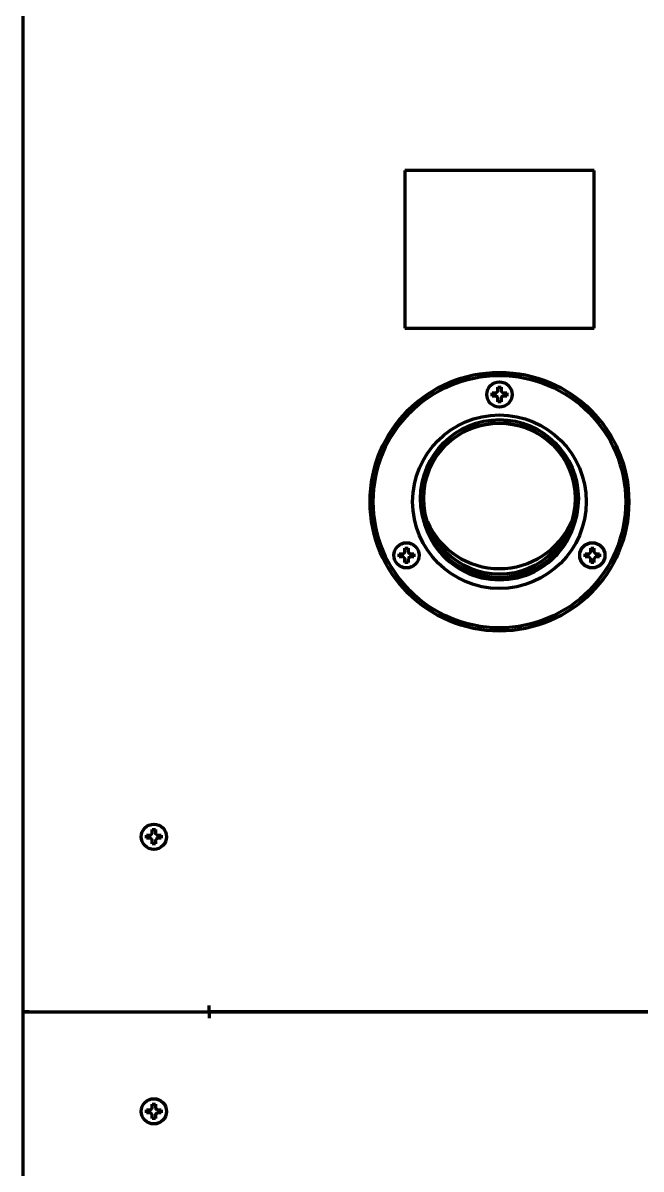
# Model space of a CAD drawing. Header units: inches. Extents: x 904 to 7172, y 213 to 5528.
# Drawn here: x 2795.6 to 2991.5, y 917.9 to 1281.2 of the extents above; entities that cross this region are included whole.
import ezdxf

# ---------------------------------------------------------------- set-up
doc = ezdxf.new("R2010")
doc.units = ezdxf.units.IN

msp = doc.modelspace()

# ---------------------------------------------------------------- linework, layer by layer
at = {"linetype": 'Continuous', "lineweight": 70}
for p, q in [((2795.62, 1454.57), (2795.62, 967.77)), ((2976.62, 1234.47), (2916.62, 1234.47)), ((2916.62, 1234.47), (2916.62, 1184.47)), ((2976.62, 1184.47), (2976.62, 1234.47)), ((2916.62, 1184.47), (2976.62, 1184.47)), ((2944.32, 1163.47), (2944.32, 1163.97)), ((2944.32, 1162.97), (2944.32, 1163.47)), ((2948.92, 1163.97), (2948.92, 1163.47)), ((2948.92, 1163.47), (2948.92, 1162.97)), ((2914.87, 1112.47), (2914.87, 1112.97)), ((2914.87, 1111.97), (2914.87, 1112.47)), ((2919.47, 1112.97), (2919.47, 1112.47)), ((2919.47, 1112.47), (2919.47, 1111.97)), ((2973.76, 1112.47), (2973.76, 1112.97)), ((2973.76, 1111.97), (2973.76, 1112.47)), ((2978.36, 1112.97), (2978.36, 1112.47)), ((2978.36, 1112.47), (2978.36, 1111.97)), ((2834.82, 1023.27), (2834.82, 1023.77)), ((2834.82, 1022.77), (2834.82, 1023.27)), ((2839.42, 1023.77), (2839.42, 1023.27)), ((2839.42, 1023.27), (2839.42, 1022.77)), ((2795.62, 967.77), (2797.62, 967.77)), ((2797.62, 967.73), (2795.62, 967.73)), ((2795.62, 967.73), (2795.62, 393.77)), ((2797.12, 967.72), (2797.12, 967.77)), ((2797.62, 967.77), (2854.6, 967.77)), ((2797.62, 967.73), (2854.6, 967.73)), ((2853.12, 967.72), (2853.12, 967.75)), ((2854.6, 967.77), (2854.6, 969.77)), ((2854.6, 969.77), (2854.62, 969.77)), ((2854.6, 967.73), (2854.6, 965.73)), ((2854.62, 967.77), (2854.62, 969.77)), ((2854.62, 967.77), (2854.62, 967.73)), ((3631.62, 967.77), (2854.62, 967.77)), ((2854.62, 967.73), (2854.62, 965.73)), ((2854.62, 967.73), (3631.62, 967.73)), ((2854.6, 965.73), (2854.62, 965.73)), ((2834.82, 936.23), (2834.82, 936.73)), ((2834.82, 935.73), (2834.82, 936.23)), ((2839.42, 936.73), (2839.42, 936.23)), ((2839.42, 936.23), (2839.42, 935.73))]:
    msp.add_line(p, q, dxfattribs=at)
for centre, radius in [((2946.62, 1129.47), 41), ((2946.62, 1129.47), 40), ((2946.62, 1163.47), 4), ((2946.62, 1129.47), 27.5), ((2946.62, 1130.47), 25), ((2946.62, 1130.47), 24), ((2917.17, 1112.47), 4), ((2976.06, 1112.47), 4), ((2837.12, 1023.27), 4), ((2837.12, 936.23), 4)]:
    msp.add_circle(centre, radius, dxfattribs=at)
for centre, radius, start, end in [((2946.62, 1129.47), 24.75, 49.3669, 130.6369), ((2946.62, 1129.47), 24.75, 193.3556, 300), ((2946.62, 1133.27), 25, 203.9737, 336.0375), ((2946.62, 1129.47), 24.75, 300, 346.6425)]:
    msp.add_arc(centre, radius, start, end, dxfattribs=at)
for points in [[(2944.32, 1163.97), (2944.52, 1163.97), (2944.73, 1163.97), (2945.06, 1163.97), (2945.17, 1163.97), (2945.39, 1163.97), (2945.5, 1163.97), (2945.62, 1163.97)], [(2947.12, 1165.77), (2947.12, 1165.57), (2947.12, 1165.36), (2947.12, 1165.03), (2947.12, 1164.92), (2947.12, 1164.7), (2947.12, 1164.58), (2947.12, 1164.47)], [(2948.92, 1162.97), (2948.72, 1162.97), (2948.51, 1162.97), (2948.18, 1162.97), (2948.07, 1162.97), (2947.85, 1162.97), (2947.73, 1162.97), (2947.62, 1162.97)], [(2946.12, 1161.17), (2946.12, 1161.37), (2946.12, 1161.58), (2946.12, 1161.91), (2946.12, 1162.02), (2946.12, 1162.24), (2946.12, 1162.35), (2946.12, 1162.47)], [(2914.87, 1112.97), (2915.08, 1112.97), (2915.29, 1112.97), (2915.61, 1112.97), (2915.72, 1112.97), (2915.94, 1112.97), (2916.06, 1112.97), (2916.17, 1112.97)], [(2917.67, 1114.77), (2917.67, 1114.57), (2917.67, 1114.36), (2917.67, 1114.03), (2917.67, 1113.92), (2917.67, 1113.7), (2917.67, 1113.58), (2917.67, 1113.47)], [(2919.47, 1111.97), (2919.27, 1111.97), (2919.06, 1111.97), (2918.74, 1111.97), (2918.63, 1111.97), (2918.4, 1111.97), (2918.29, 1111.97), (2918.17, 1111.97)], [(2973.76, 1112.97), (2973.97, 1112.97), (2974.18, 1112.97), (2974.5, 1112.97), (2974.61, 1112.97), (2974.83, 1112.97), (2974.95, 1112.97), (2975.06, 1112.97)], [(2976.56, 1114.77), (2976.56, 1114.57), (2976.56, 1114.36), (2976.56, 1114.03), (2976.56, 1113.92), (2976.56, 1113.7), (2976.56, 1113.58), (2976.56, 1113.47)], [(2978.36, 1111.97), (2978.16, 1111.97), (2977.95, 1111.97), (2977.63, 1111.97), (2977.52, 1111.97), (2977.29, 1111.97), (2977.18, 1111.97), (2977.06, 1111.97)], [(2916.67, 1110.17), (2916.67, 1110.37), (2916.67, 1110.58), (2916.67, 1110.91), (2916.67, 1111.02), (2916.67, 1111.24), (2916.67, 1111.35), (2916.67, 1111.47)], [(2975.56, 1110.17), (2975.56, 1110.37), (2975.56, 1110.58), (2975.56, 1110.91), (2975.56, 1111.02), (2975.56, 1111.24), (2975.56, 1111.35), (2975.56, 1111.47)], [(2837.62, 1025.57), (2837.62, 1025.37), (2837.62, 1025.16), (2837.62, 1024.83), (2837.62, 1024.72), (2837.62, 1024.5), (2837.62, 1024.38), (2837.62, 1024.27)], [(2834.82, 1023.77), (2835.02, 1023.77), (2835.23, 1023.77), (2835.56, 1023.77), (2835.67, 1023.77), (2835.89, 1023.77), (2836, 1023.77), (2836.12, 1023.77)], [(2836.62, 1020.97), (2836.62, 1021.17), (2836.62, 1021.38), (2836.62, 1021.71), (2836.62, 1021.82), (2836.62, 1022.04), (2836.62, 1022.15), (2836.62, 1022.27)], [(2839.42, 1022.77), (2839.22, 1022.77), (2839.01, 1022.77), (2838.68, 1022.77), (2838.57, 1022.77), (2838.35, 1022.77), (2838.23, 1022.77), (2838.12, 1022.77)], [(2837.62, 938.53), (2837.62, 938.33), (2837.62, 938.12), (2837.62, 937.79), (2837.62, 937.68), (2837.62, 937.46), (2837.62, 937.35), (2837.62, 937.23)], [(2834.82, 936.73), (2835.02, 936.73), (2835.23, 936.73), (2835.56, 936.73), (2835.67, 936.73), (2835.89, 936.73), (2836, 936.73), (2836.12, 936.73)], [(2836.62, 933.93), (2836.62, 934.14), (2836.62, 934.35), (2836.62, 934.67), (2836.62, 934.78), (2836.62, 935), (2836.62, 935.12), (2836.62, 935.23)], [(2839.42, 935.73), (2839.22, 935.73), (2839.01, 935.73), (2838.68, 935.73), (2838.57, 935.73), (2838.35, 935.73), (2838.23, 935.73), (2838.12, 935.73)]]:
    msp.add_open_spline(points, degree=3, knots=[0, 0, 0, 0, 0.5, 0.5, 0.75, 0.75, 1, 1, 1, 1], dxfattribs=at)
for points in [[(2945.62, 1162.97), (2945.56, 1162.97), (2945.46, 1162.97), (2945.29, 1162.97), (2945.14, 1162.97), (2944.98, 1162.97), (2944.83, 1162.97), (2944.67, 1162.97), (2944.51, 1162.97), (2944.38, 1162.97), (2944.32, 1162.97)], [(2945.62, 1163.97), (2945.64, 1163.99), (2945.69, 1164.04), (2945.76, 1164.11), (2945.83, 1164.18), (2945.9, 1164.25), (2945.98, 1164.32), (2946.05, 1164.4), (2946.09, 1164.44), (2946.12, 1164.47)], [(2946.12, 1162.47), (2946.09, 1162.49), (2946.04, 1162.55), (2945.97, 1162.62), (2945.9, 1162.69), (2945.83, 1162.76), (2945.76, 1162.83), (2945.69, 1162.9), (2945.64, 1162.94), (2945.62, 1162.97)], [(2946.12, 1164.47), (2946.12, 1164.52), (2946.12, 1164.63), (2946.12, 1164.79), (2946.12, 1164.95), (2946.12, 1165.11), (2946.12, 1165.26), (2946.12, 1165.41), (2946.12, 1165.58), (2946.12, 1165.7), (2946.12, 1165.77)], [(2946.12, 1165.77), (2946.29, 1165.77), (2946.62, 1165.77), (2946.95, 1165.77), (2947.12, 1165.77)], [(2947.12, 1164.47), (2947.14, 1164.44), (2947.2, 1164.39), (2947.27, 1164.32), (2947.34, 1164.25), (2947.41, 1164.18), (2947.48, 1164.11), (2947.55, 1164.04), (2947.6, 1163.99), (2947.62, 1163.97)], [(2947.62, 1162.97), (2947.59, 1162.94), (2947.55, 1162.9), (2947.48, 1162.83), (2947.4, 1162.75), (2947.33, 1162.68), (2947.26, 1162.61), (2947.19, 1162.54), (2947.14, 1162.49), (2947.12, 1162.47)], [(2947.62, 1163.97), (2947.67, 1163.97), (2947.78, 1163.97), (2947.94, 1163.97), (2948.1, 1163.97), (2948.26, 1163.97), (2948.41, 1163.97), (2948.57, 1163.97), (2948.73, 1163.97), (2948.85, 1163.97), (2948.92, 1163.97)], [(2947.12, 1161.17), (2946.95, 1161.17), (2946.62, 1161.17), (2946.29, 1161.17), (2946.12, 1161.17)], [(2947.12, 1162.47), (2947.12, 1162.41), (2947.12, 1162.31), (2947.12, 1162.14), (2947.12, 1161.99), (2947.12, 1161.83), (2947.12, 1161.68), (2947.12, 1161.52), (2947.12, 1161.36), (2947.12, 1161.23), (2947.12, 1161.17)], [(2916.17, 1111.97), (2916.12, 1111.97), (2916.01, 1111.97), (2915.85, 1111.97), (2915.69, 1111.97), (2915.54, 1111.97), (2915.38, 1111.97), (2915.23, 1111.97), (2915.06, 1111.97), (2914.94, 1111.97), (2914.87, 1111.97)], [(2916.17, 1112.97), (2916.2, 1112.99), (2916.24, 1113.04), (2916.32, 1113.11), (2916.39, 1113.18), (2916.46, 1113.25), (2916.53, 1113.32), (2916.6, 1113.4), (2916.65, 1113.44), (2916.67, 1113.47)], [(2916.67, 1111.47), (2916.65, 1111.49), (2916.6, 1111.55), (2916.52, 1111.62), (2916.45, 1111.69), (2916.38, 1111.76), (2916.31, 1111.83), (2916.24, 1111.9), (2916.2, 1111.94), (2916.17, 1111.97)], [(2916.67, 1113.47), (2916.67, 1113.52), (2916.67, 1113.63), (2916.67, 1113.79), (2916.67, 1113.95), (2916.67, 1114.11), (2916.67, 1114.26), (2916.67, 1114.41), (2916.67, 1114.58), (2916.67, 1114.7), (2916.67, 1114.77)], [(2916.67, 1114.77), (2916.84, 1114.77), (2917.17, 1114.77), (2917.51, 1114.77), (2917.67, 1114.77)], [(2917.67, 1113.47), (2917.7, 1113.44), (2917.75, 1113.39), (2917.82, 1113.32), (2917.9, 1113.25), (2917.97, 1113.18), (2918.04, 1113.11), (2918.1, 1113.04), (2918.15, 1112.99), (2918.17, 1112.97)], [(2918.17, 1111.97), (2918.15, 1111.94), (2918.1, 1111.9), (2918.03, 1111.83), (2917.96, 1111.75), (2917.89, 1111.68), (2917.82, 1111.61), (2917.75, 1111.54), (2917.7, 1111.49), (2917.67, 1111.47)], [(2918.17, 1112.97), (2918.23, 1112.97), (2918.34, 1112.97), (2918.5, 1112.97), (2918.66, 1112.97), (2918.81, 1112.97), (2918.96, 1112.97), (2919.12, 1112.97), (2919.29, 1112.97), (2919.41, 1112.97), (2919.47, 1112.97)], [(2975.06, 1111.97), (2975.01, 1111.97), (2974.9, 1111.97), (2974.74, 1111.97), (2974.58, 1111.97), (2974.43, 1111.97), (2974.27, 1111.97), (2974.12, 1111.97), (2973.95, 1111.97), (2973.83, 1111.97), (2973.76, 1111.97)], [(2975.06, 1112.97), (2975.09, 1112.99), (2975.13, 1113.04), (2975.21, 1113.11), (2975.28, 1113.18), (2975.35, 1113.25), (2975.42, 1113.32), (2975.49, 1113.4), (2975.54, 1113.44), (2975.56, 1113.47)], [(2975.56, 1111.47), (2975.54, 1111.49), (2975.49, 1111.55), (2975.41, 1111.62), (2975.34, 1111.69), (2975.27, 1111.76), (2975.2, 1111.83), (2975.13, 1111.9), (2975.09, 1111.94), (2975.06, 1111.97)], [(2975.56, 1113.47), (2975.56, 1113.52), (2975.56, 1113.63), (2975.56, 1113.79), (2975.56, 1113.95), (2975.56, 1114.11), (2975.56, 1114.26), (2975.56, 1114.41), (2975.56, 1114.58), (2975.56, 1114.7), (2975.56, 1114.77)], [(2975.56, 1114.77), (2975.73, 1114.77), (2976.06, 1114.77), (2976.4, 1114.77), (2976.56, 1114.77)], [(2976.56, 1113.47), (2976.59, 1113.44), (2976.64, 1113.39), (2976.71, 1113.32), (2976.79, 1113.25), (2976.86, 1113.18), (2976.93, 1113.11), (2976.99, 1113.04), (2977.04, 1112.99), (2977.06, 1112.97)], [(2977.06, 1111.97), (2977.04, 1111.94), (2976.99, 1111.9), (2976.92, 1111.83), (2976.85, 1111.75), (2976.78, 1111.68), (2976.71, 1111.61), (2976.63, 1111.54), (2976.59, 1111.49), (2976.56, 1111.47)], [(2977.06, 1112.97), (2977.12, 1112.97), (2977.23, 1112.97), (2977.39, 1112.97), (2977.55, 1112.97), (2977.7, 1112.97), (2977.85, 1112.97), (2978.01, 1112.97), (2978.18, 1112.97), (2978.3, 1112.97), (2978.36, 1112.97)], [(2917.67, 1110.17), (2917.51, 1110.17), (2917.17, 1110.17), (2916.84, 1110.17), (2916.67, 1110.17)], [(2917.67, 1111.47), (2917.67, 1111.41), (2917.67, 1111.31), (2917.67, 1111.14), (2917.67, 1110.99), (2917.67, 1110.83), (2917.67, 1110.68), (2917.67, 1110.52), (2917.67, 1110.36), (2917.67, 1110.23), (2917.67, 1110.17)], [(2976.56, 1110.17), (2976.4, 1110.17), (2976.06, 1110.17), (2975.73, 1110.17), (2975.56, 1110.17)], [(2976.56, 1111.47), (2976.56, 1111.41), (2976.56, 1111.31), (2976.56, 1111.14), (2976.56, 1110.99), (2976.56, 1110.83), (2976.56, 1110.68), (2976.56, 1110.52), (2976.56, 1110.36), (2976.56, 1110.23), (2976.56, 1110.17)], [(2836.62, 1024.27), (2836.62, 1024.32), (2836.62, 1024.43), (2836.62, 1024.59), (2836.62, 1024.75), (2836.62, 1024.91), (2836.62, 1025.06), (2836.62, 1025.21), (2836.62, 1025.38), (2836.62, 1025.5), (2836.62, 1025.57)], [(2836.62, 1025.57), (2836.79, 1025.57), (2837.12, 1025.57), (2837.45, 1025.57), (2837.62, 1025.57)], [(2836.12, 1022.77), (2836.06, 1022.77), (2835.96, 1022.77), (2835.79, 1022.77), (2835.64, 1022.77), (2835.48, 1022.77), (2835.33, 1022.77), (2835.17, 1022.77), (2835.01, 1022.77), (2834.88, 1022.77), (2834.82, 1022.77)], [(2836.12, 1023.77), (2836.14, 1023.79), (2836.19, 1023.84), (2836.26, 1023.91), (2836.33, 1023.98), (2836.4, 1024.05), (2836.48, 1024.12), (2836.55, 1024.2), (2836.59, 1024.24), (2836.62, 1024.27)], [(2836.62, 1022.27), (2836.59, 1022.29), (2836.54, 1022.35), (2836.47, 1022.42), (2836.4, 1022.49), (2836.33, 1022.56), (2836.26, 1022.63), (2836.19, 1022.7), (2836.14, 1022.74), (2836.12, 1022.77)], [(2837.62, 1020.97), (2837.45, 1020.97), (2837.12, 1020.97), (2836.79, 1020.97), (2836.62, 1020.97)], [(2837.62, 1024.27), (2837.64, 1024.24), (2837.7, 1024.19), (2837.77, 1024.12), (2837.84, 1024.05), (2837.91, 1023.98), (2837.98, 1023.91), (2838.05, 1023.84), (2838.1, 1023.79), (2838.12, 1023.77)], [(2838.12, 1022.77), (2838.09, 1022.74), (2838.05, 1022.7), (2837.98, 1022.63), (2837.9, 1022.55), (2837.83, 1022.48), (2837.76, 1022.41), (2837.69, 1022.34), (2837.64, 1022.29), (2837.62, 1022.27)], [(2837.62, 1022.27), (2837.62, 1022.21), (2837.62, 1022.11), (2837.62, 1021.94), (2837.62, 1021.79), (2837.62, 1021.63), (2837.62, 1021.48), (2837.62, 1021.32), (2837.62, 1021.16), (2837.62, 1021.03), (2837.62, 1020.97)], [(2838.12, 1023.77), (2838.17, 1023.77), (2838.28, 1023.77), (2838.44, 1023.77), (2838.6, 1023.77), (2838.76, 1023.77), (2838.91, 1023.77), (2839.07, 1023.77), (2839.23, 1023.77), (2839.35, 1023.77), (2839.42, 1023.77)], [(2836.62, 937.23), (2836.62, 937.29), (2836.62, 937.39), (2836.62, 937.56), (2836.62, 937.72), (2836.62, 937.87), (2836.62, 938.02), (2836.62, 938.18), (2836.62, 938.35), (2836.62, 938.47), (2836.62, 938.53)], [(2836.62, 938.53), (2836.79, 938.53), (2837.12, 938.53), (2837.45, 938.53), (2837.62, 938.53)], [(2836.12, 935.73), (2836.06, 935.73), (2835.96, 935.73), (2835.79, 935.73), (2835.64, 935.73), (2835.48, 935.73), (2835.33, 935.73), (2835.17, 935.73), (2835.01, 935.73), (2834.88, 935.73), (2834.82, 935.73)], [(2836.12, 936.73), (2836.14, 936.76), (2836.19, 936.8), (2836.26, 936.88), (2836.33, 936.95), (2836.4, 937.02), (2836.48, 937.09), (2836.55, 937.16), (2836.59, 937.21), (2836.62, 937.23)], [(2836.62, 935.23), (2836.59, 935.26), (2836.54, 935.31), (2836.47, 935.38), (2836.4, 935.46), (2836.33, 935.53), (2836.26, 935.59), (2836.19, 935.66), (2836.14, 935.71), (2836.12, 935.73)], [(2837.62, 933.93), (2837.45, 933.93), (2837.12, 933.93), (2836.79, 933.93), (2836.62, 933.93)], [(2837.62, 937.23), (2837.64, 937.21), (2837.7, 937.16), (2837.77, 937.08), (2837.84, 937.01), (2837.91, 936.94), (2837.98, 936.87), (2838.05, 936.8), (2838.1, 936.76), (2838.12, 936.73)], [(2838.12, 935.73), (2838.09, 935.71), (2838.05, 935.66), (2837.98, 935.59), (2837.9, 935.52), (2837.83, 935.45), (2837.76, 935.38), (2837.69, 935.3), (2837.64, 935.26), (2837.62, 935.23)], [(2837.62, 935.23), (2837.62, 935.18), (2837.62, 935.07), (2837.62, 934.91), (2837.62, 934.75), (2837.62, 934.59), (2837.62, 934.44), (2837.62, 934.29), (2837.62, 934.12), (2837.62, 934), (2837.62, 933.93)], [(2838.12, 936.73), (2838.17, 936.73), (2838.28, 936.73), (2838.44, 936.73), (2838.6, 936.73), (2838.76, 936.73), (2838.91, 936.73), (2839.07, 936.73), (2839.23, 936.73), (2839.35, 936.73), (2839.42, 936.73)]]:
    msp.add_open_spline(points, degree=3, dxfattribs=at)

doc.saveas('drawing.dxf')
